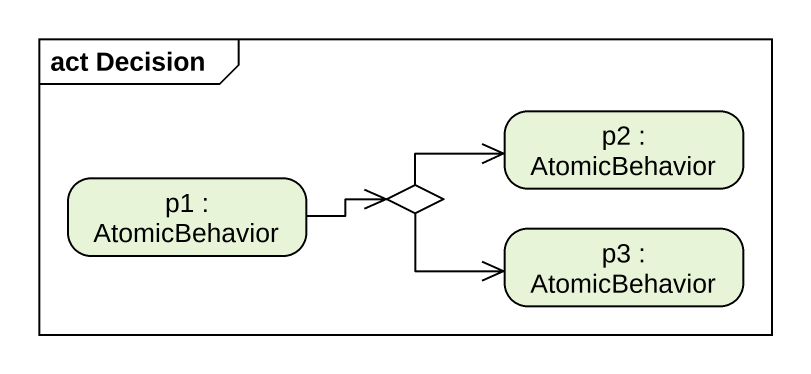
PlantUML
@startuml
mainframe act Decision
hide empty description
state "p1 : AtomicBehavior" as p1
state choice1 <<choice>>
state "p2 : AtomicBehavior" as p2
state "p3 : AtomicBehavior" as p3
p1 -right-> choice1
choice1 -right-> p2
choice1 -right-> p3
@enduml
